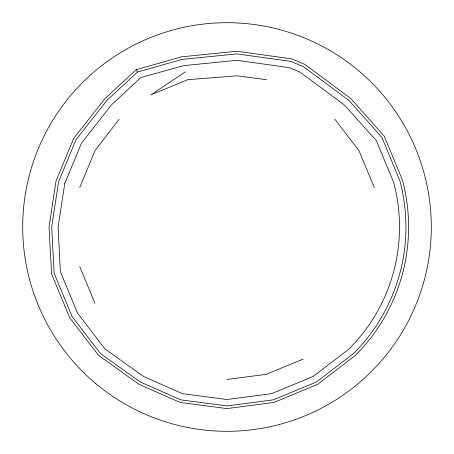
<?xml version="1.0" encoding="UTF-8"?>
<svg xmlns="http://www.w3.org/2000/svg" width="454" height="454" viewBox="0 0 454 454"><rect width="100%" height="100%" fill="white"/><g stroke="black" fill="none" stroke-linecap="round" stroke-linejoin="round"><path stroke-width="0.68" d="M79.711 187.536L94.943 150.756L119.175 119.175M137.528 72.033L106.826 100.47L75.96 139.798L58.538 181.861L51.688 227L54.157 273.314L72.033 316.472L100.47 353.53L140.252 381.967L180.686 399.843L227 405.938L273.314 399.843L316.472 381.967L353.53 353.53A178.938 178.938 0 0 0 399.843 180.686L381.967 137.528L348.99 100.47L303.334 66.59L290.838 61.415L236.903 53.895L182.099 59.417L137.528 72.033L136.2 69.729L104.948 98.592L73.656 138.47L55.967 181.174L49.026 227L51.586 274L69.729 317.8L98.592 355.408L138.924 384.271L180 402.414L227 408.6L274 402.414L317.8 384.271L355.408 355.408A181.6 181.6 0 0 0 402.414 180L384.271 136.2L350.868 98.592L304.668 64.292L291.525 58.85L236.903 51.24L181.407 56.852L136.2 69.729M185.419 71.823L150.756 94.943L187.536 79.711L236.903 75.818L266.464 79.711M303.244 359.057L266.464 374.289L227 379.482M334.825 119.175L359.057 150.756L374.289 187.536M79.711 266.464L94.943 303.244M64.74 183.524L58.106 227L60.359 271.651L77.594 313.26L105.01 348.99L143.464 376.406L182.349 393.641L227 399.52L271.651 393.641L313.26 376.406L348.99 348.99A172.52 172.52 0 0 0 393.641 182.349L376.406 140.74L344.45 105.01L300.128 72.152L289.175 67.618L236.903 60.32L183.757 65.62L140.74 77.594L111.366 105.01L81.521 143.01L64.74 183.524M95.68 383.505A204.3 204.3 0 0 0 428.196 262.474A204.3 204.3 0 0 0 157.124 35.02A204.3 204.3 0 0 0 95.68 383.505"/></g></svg>
